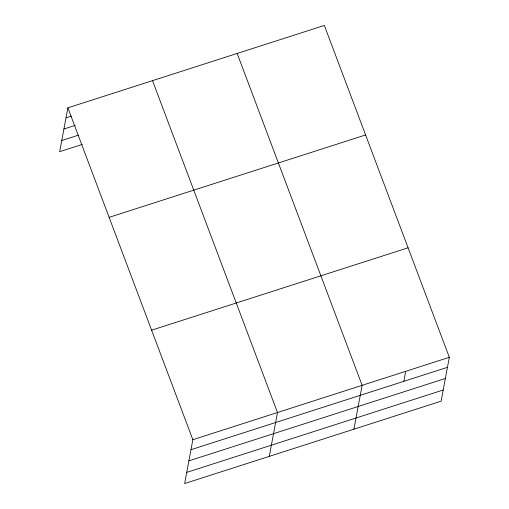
<?xml version="1.0" encoding="UTF-8"?>
<svg xmlns="http://www.w3.org/2000/svg" width="509" height="509" viewBox="0 0 509 509"><rect width="100%" height="100%" fill="white"/><g stroke="black" fill="none" stroke-linecap="round" stroke-linejoin="round"><path stroke-width="0.76" d="M67.882 107.832L192.847 439.7L184.64 483.55L441.118 401.168L449.326 357.318L324.36 25.45L67.882 107.832L59.674 151.682L82.343 144.397M269.28 456.363L277.488 412.513L152.515 80.645M353.914 429.182L362.122 385.326L237.156 53.458M403.853 381.324L405.724 371.322M66.011 117.833L71.298 116.135M63.918 129L75.256 125.36M61.767 140.509L78.392 135.171M109.117 217.343L365.596 134.968M151.612 330.182L408.084 247.8M192.847 439.7L449.326 357.318M190.977 449.701L447.456 367.32M188.884 460.868L445.362 378.492M186.733 472.377L443.212 390.002"/></g></svg>
